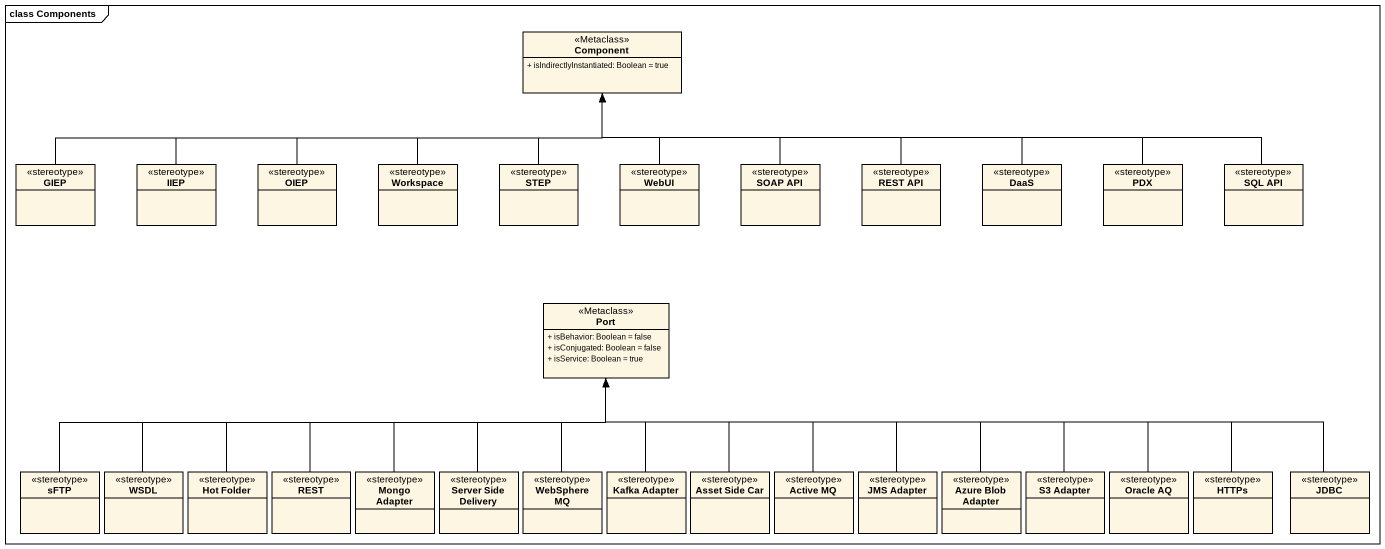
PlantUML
@startuml
mainframe class Components
hide circle
hide empty members
skinparam classAttributeIconSize 0
class "Component" as Component_ <<Metaclass>> {
  + isIndirectlyInstantiated: Boolean = true
}
class GIEP <<stereotype>>
class IIEP <<stereotype>>
class OIEP <<stereotype>>
class Workspace <<stereotype>>
class STEP <<stereotype>>
class WebUI <<stereotype>>
class "SOAP API" as SOAP_API <<stereotype>>
class "REST API" as REST_API <<stereotype>>
class DaaS <<stereotype>>
class PDX <<stereotype>>
class "SQL API" as SQL_API <<stereotype>>
class "Port" as Port_ <<Metaclass>> {
  + isBehavior: Boolean = false
  + isConjugated: Boolean = false
  + isService: Boolean = true
}
class sFTP <<stereotype>>
class WSDL <<stereotype>>
class "Hot Folder" as Hot_Folder <<stereotype>>
class REST <<stereotype>>
class "Mongo Adapter" as Mongo_Adapter <<stereotype>>
class "Server Side Delivery" as Server_Side_Delivery <<stereotype>>
class "WebSphere MQ" as WebSphere_MQ <<stereotype>>
class "Kafka Adapter" as Kafka_Adapter <<stereotype>>
class "Asset Side Car" as Asset_Side_Car <<stereotype>>
class "Active MQ" as Active_MQ <<stereotype>>
class "JMS Adapter" as JMS_Adapter <<stereotype>>
class "Azure Blob Adapter" as Azure_Blob_Adapter <<stereotype>>
class "S3 Adapter" as S3_Adapter <<stereotype>>
class "Oracle AQ" as Oracle_AQ <<stereotype>>
class HTTPs <<stereotype>>
class JDBC <<stereotype>>
GIEP -right-> Component_
IIEP -right-> Component_
OIEP -right-> Component_
Workspace -up-> Component_
STEP -up-> Component_
WebUI -up-> Component_
SOAP_API -up-> Component_
REST_API -left-> Component_
DaaS -left-> Component_
PDX -left-> Component_
SQL_API -left-> Component_
sFTP -right-> Port_
WSDL -right-> Port_
Hot_Folder -right-> Port_
REST -right-> Port_
Mongo_Adapter -up-> Port_
Server_Side_Delivery -up-> Port_
WebSphere_MQ -up-> Port_
Kafka_Adapter -up-> Port_
Asset_Side_Car -up-> Port_
Active_MQ -up-> Port_
JMS_Adapter -left-> Port_
Azure_Blob_Adapter -left-> Port_
S3_Adapter -left-> Port_
Oracle_AQ -left-> Port_
HTTPs -left-> Port_
JDBC -left-> Port_
@enduml
